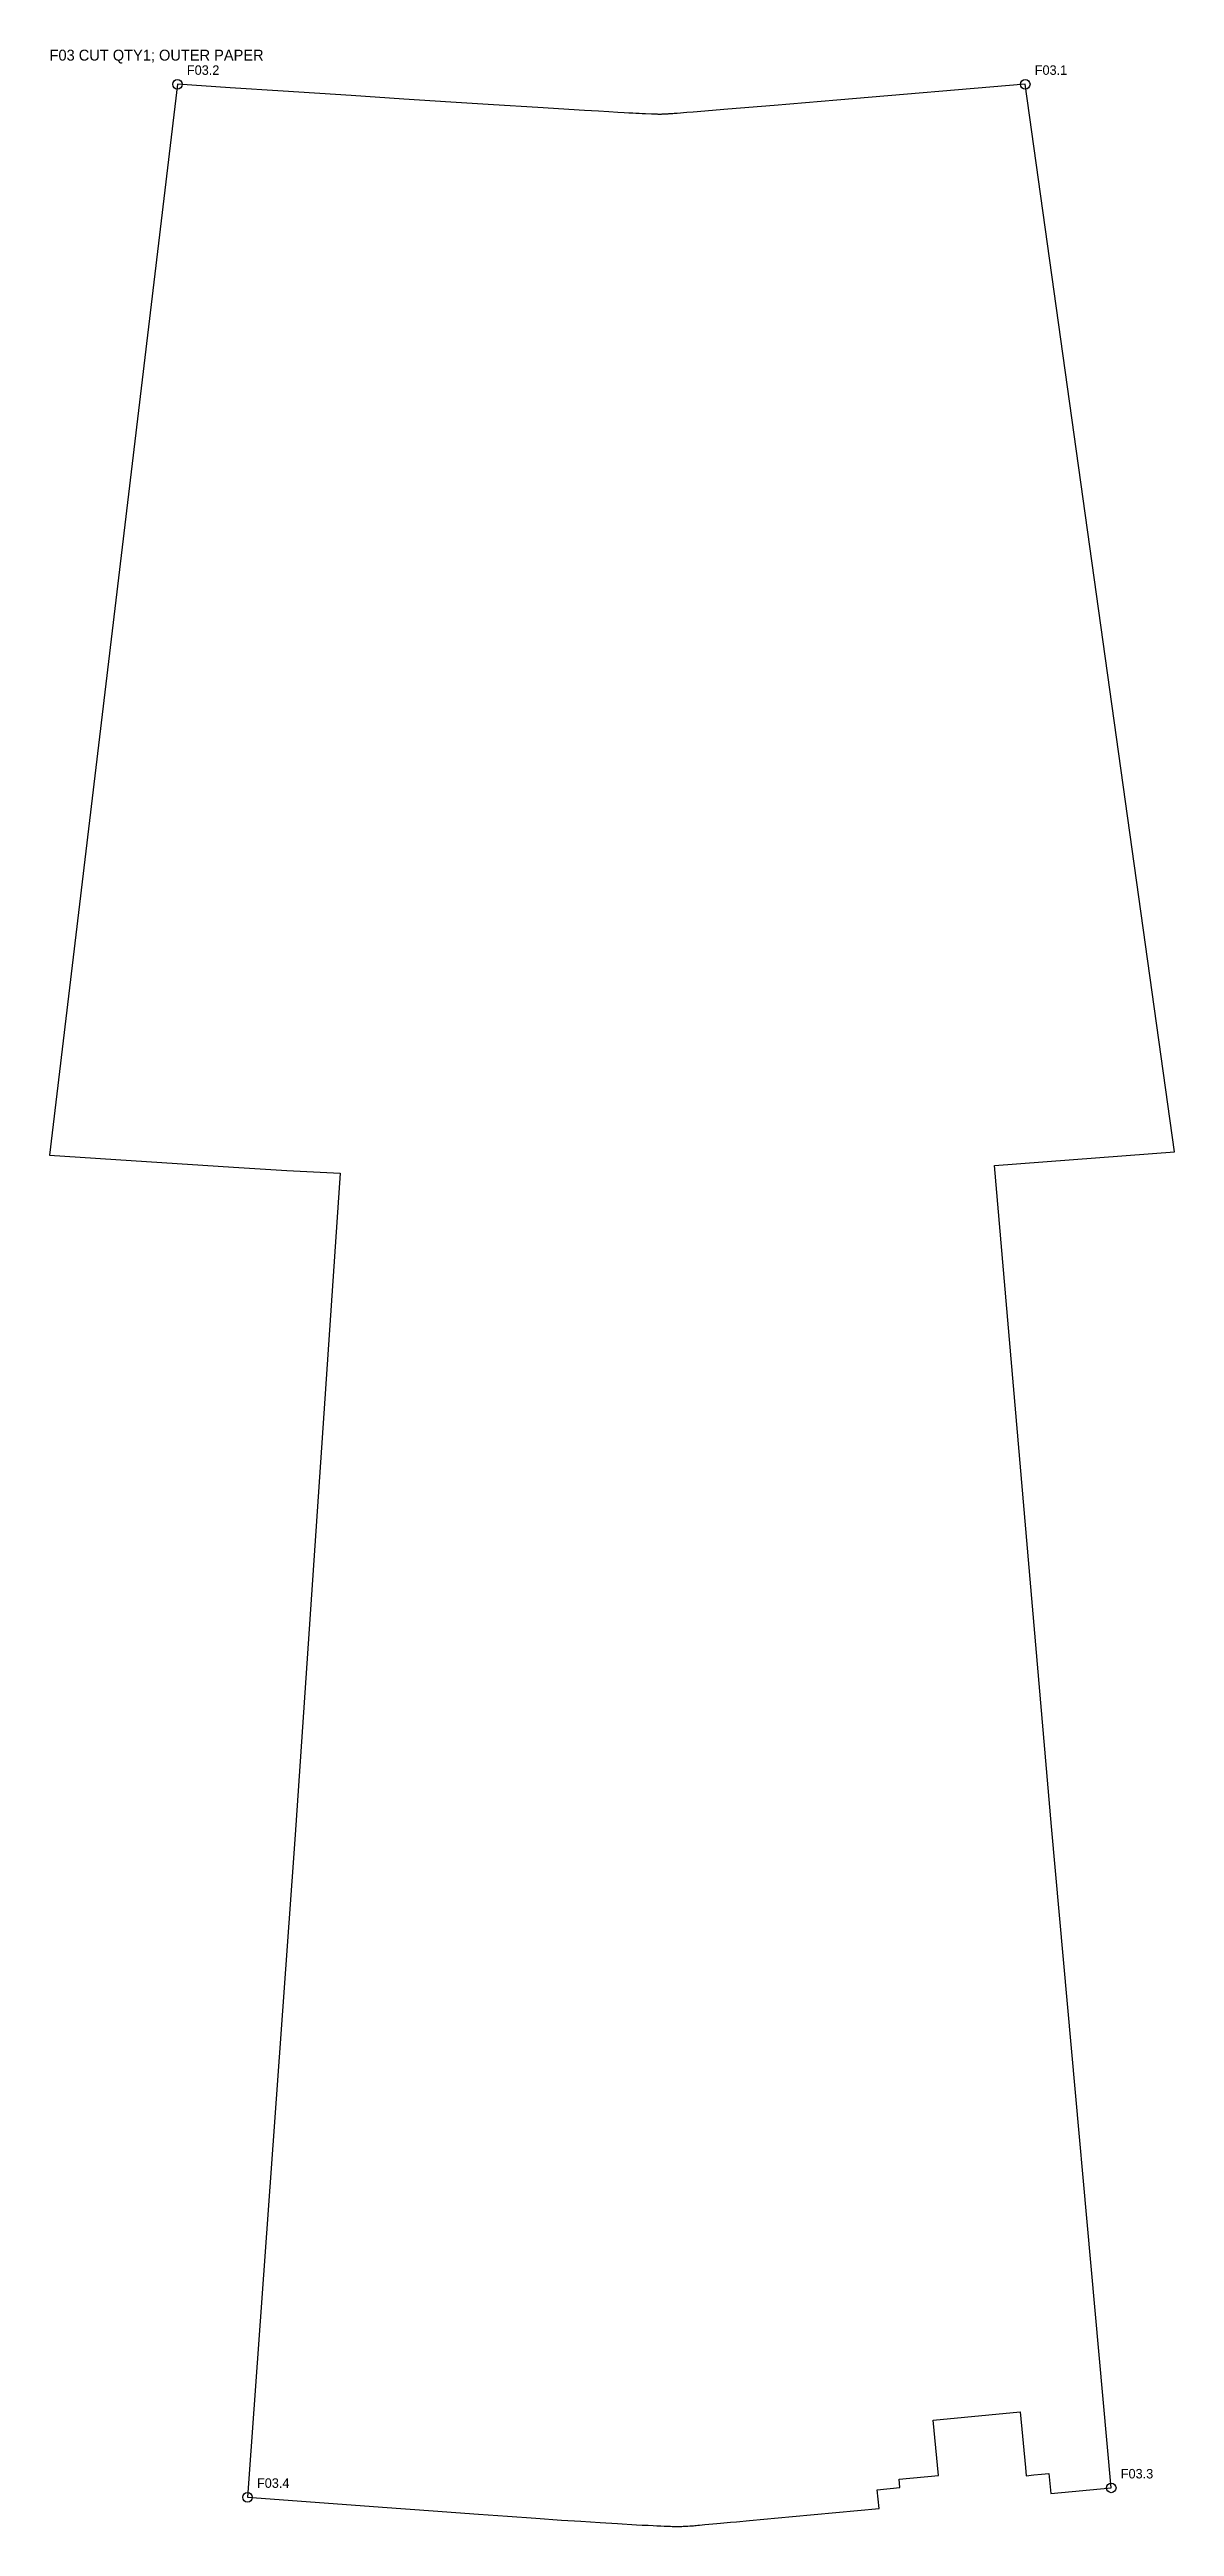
# Model space of a CAD drawing. Header units: millimetres. Extents: x 5 to 242, y 5 to 527.
import ezdxf

# ---------------------------------------------------------------- set-up
doc = ezdxf.new("R2010")
doc.units = ezdxf.units.MM
for name, color, linetype in [('CUT', 7, 'Continuous'), ('LABEL', 3, 'Continuous'), ('REFERENCE', 5, 'Continuous')]:
    doc.layers.add(name, color=color, linetype=linetype)

msp = doc.modelspace()

# ---------------------------------------------------------------- linework, layer by layer
at = {"layer": 'CUT'}
msp.add_lwpolyline([(215.63, 16.14), (216.01, 11.98), (228.76, 13.12), (216.19, 152.54), (204.17, 291.82), (242.07, 294.71), (210.63, 519.68), (170.94, 516.35), (157.73, 515.23), (147.98, 514.41), (140.67, 513.82), (139.3, 513.71), (137.24, 513.55), (136.62, 513.51), (136.33, 513.49), (136.11, 513.47), (135.87, 513.45), (135.73, 513.44), (135.59, 513.44), (135.43, 513.43), (135.27, 513.42), (135.11, 513.41), (134.9, 513.39), (134.73, 513.39), (134.6, 513.38), (134.46, 513.37), (134.32, 513.37), (134.2, 513.36), (134.1, 513.36), (134.01, 513.36), (133.93, 513.35), (133.85, 513.35), (133.77, 513.35), (133.7, 513.35), (133.62, 513.35), (133.54, 513.35), (133.47, 513.35), (133.39, 513.35), (133.31, 513.35), (133.24, 513.35), (133.16, 513.36), (133.09, 513.36), (132.99, 513.36), (132.87, 513.36), (132.76, 513.37), (132.6, 513.37), (132.43, 513.38), (132.21, 513.39), (131.86, 513.4), (130.58, 513.45), (129.88, 513.48), (129.23, 513.51), (128.58, 513.55), (127.93, 513.58), (127.07, 513.63), (126.1, 513.68), (124.8, 513.75), (122.85, 513.86), (120.66, 513.99), (117.74, 514.17), (114.46, 514.37), (111.18, 514.56), (107.89, 514.77), (98.56, 515.34), (89.55, 515.92), (79.69, 516.56), (68.6, 517.29), (54.24, 518.21), (43.1, 518.93), (31.95, 519.68), (5, 294), (25.42, 292.68), (43.78, 291.5), (55, 290.79), (66.23, 290.19), (56.78, 150.74), (46.72, 11.14), (60.96, 10.1), (75.2, 9.04), (85.85, 8.27), (95.43, 7.58), (101.48, 7.15), (107.52, 6.73), (112.91, 6.36), (116.97, 6.1), (121.05, 5.84), (124.68, 5.61), (128.7, 5.37), (129.91, 5.3), (131.13, 5.24), (132.21, 5.18), (133.02, 5.14), (133.84, 5.11), (134.56, 5.08), (135.38, 5.05), (135.86, 5.03), (136.19, 5.02), (136.43, 5.01), (136.64, 5.01), (136.8, 5.01), (136.96, 5), (137.11, 5), (137.21, 5), (137.32, 5), (137.43, 5), (137.54, 5), (137.65, 5), (137.75, 5), (137.87, 5.01), (138, 5.01), (138.12, 5.01), (138.28, 5.02), (138.51, 5.03), (138.88, 5.05), (139.09, 5.06), (139.27, 5.07), (139.55, 5.08), (139.91, 5.11), (140.16, 5.12), (140.35, 5.14), (140.53, 5.15), (140.71, 5.16), (140.97, 5.19), (141.29, 5.21), (141.64, 5.24), (142, 5.28), (143.13, 5.38), (144.79, 5.53), (145.64, 5.61), (146.39, 5.68), (147.09, 5.75), (147.79, 5.81), (148.48, 5.88), (149.75, 6), (152.51, 6.26), (161.61, 7.1), (179.84, 8.77), (179.45, 12.75), (184.23, 13.2), (184.06, 14.94), (192.35, 15.72), (191.19, 27.43), (209.59, 29.15), (210.68, 17.44), (210.85, 15.7), (212.44, 15.85), (214.03, 15.99)], close=True, dxfattribs=at)
at = {"layer": 'REFERENCE'}
for centre in [(31.95, 519.68), (210.63, 519.68), (46.72, 11.14), (228.76, 13.12)]:
    msp.add_circle(centre, 1, dxfattribs=at)

# ---------------------------------------------------------------- texts
at = {"layer": 'LABEL'}
msp.add_text('F03 CUT QTY1; OUTER PAPER', height=2.3, dxfattribs=at).set_placement((5, 524.68))
at = {"layer": 'REFERENCE'}
for s, p in [('F03.2', (33.95, 521.68)), ('F03.1', (212.63, 521.68)), ('F03.3', (230.76, 15.12)), ('F03.4', (48.72, 13.14))]:
    msp.add_text(s, height=2, dxfattribs=at).set_placement(p)

doc.saveas('drawing.dxf')
